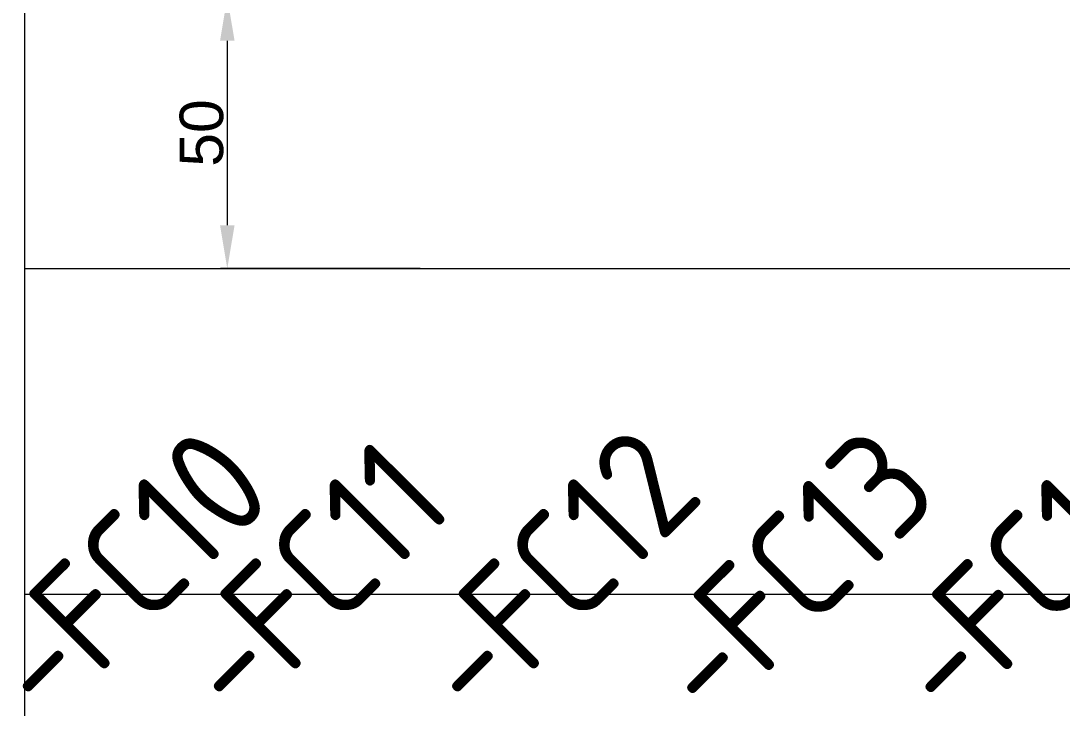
# Model space of a CAD drawing. Header units: millimetres. Extents: x 4137 to 6698, y 1400 to 3585.
# Drawn here: x 4370.3 to 4562.1, y 3069.8 to 3196.5 of the extents above; entities that cross this region are included whole.
import ezdxf

# ---------------------------------------------------------------- set-up
doc = ezdxf.new("R2010")
doc.units = ezdxf.units.MM
doc.layers.add('002-PI-Kabelska kanalica', color=150, linetype='Continuous')
doc.layers.add('SI-ORMAR-Tekst', color=7, linetype='Continuous', lineweight=5)
doc.styles.add('PI0', font='isocpeur.ttf', dxfattribs={"width": 0.9})
doc.styles.get("Standard").update_dxf_attribs({"font": 'arial.ttf'})

msp = doc.modelspace()

# ---------------------------------------------------------------- linework, layer by layer
at = {"color": 0, "linetype": 'ByBlock', "lineweight": 0, "ltscale": 0.25}
for p, q in [((4408.32, 3192.78), (4408.32, 3158.78)), ((4443.84, 3150.78), (4407.07, 3150.78))]:
    msp.add_line(p, q, dxfattribs=at)
at = {"color": 0, "linetype": 'ByBlock', "ltscale": 0.25}
for points in [[(4406.99, 3192.78), (4409.66, 3192.78), (4408.32, 3200.78)], [(4406.99, 3158.78), (4409.66, 3158.78), (4408.32, 3150.78)]]:
    msp.add_solid(points, dxfattribs=at)
at = {"layer": '002-PI-Kabelska kanalica', "color": 0, "linetype": 'ByBlock', "lineweight": 0}
for p, q in [((4370.95, 3405.78), (4370.95, 1735.78)), ((4370.95, 3150.78), (4370.95, 3090.78)), ((4370.95, 3150.78), (4985.95, 3150.78)), ((4370.95, 3090.78), (4985.95, 3090.78))]:
    msp.add_line(p, q, dxfattribs=at)

# ---------------------------------------------------------------- texts
at = {"color": 0, "linetype": 'ByBlock', "lineweight": 0, "ltscale": 0.25, "insert": (4403.61, 3175.78), "char_height": 8, "attachment_point": 5, "rotation": 90}
msp.add_mtext('50', dxfattribs=at)
at = {"layer": 'SI-ORMAR-Tekst', "color": 0, "linetype": 'ByBlock', "lineweight": 0, "style": 'PI0', "width": 0.9}
for s, p in [('-FC10', (4375.66, 3066.68)), ('-FC12', (4454.76, 3066.68)), ('-FC13', (4498.06, 3066.39)), ('-FC11', (4410.86, 3066.68)), ('-FC14', (4541.96, 3066.55))]:
    msp.add_text(s, height=20, rotation=45, dxfattribs=at).set_placement(p)

doc.saveas('drawing.dxf')
